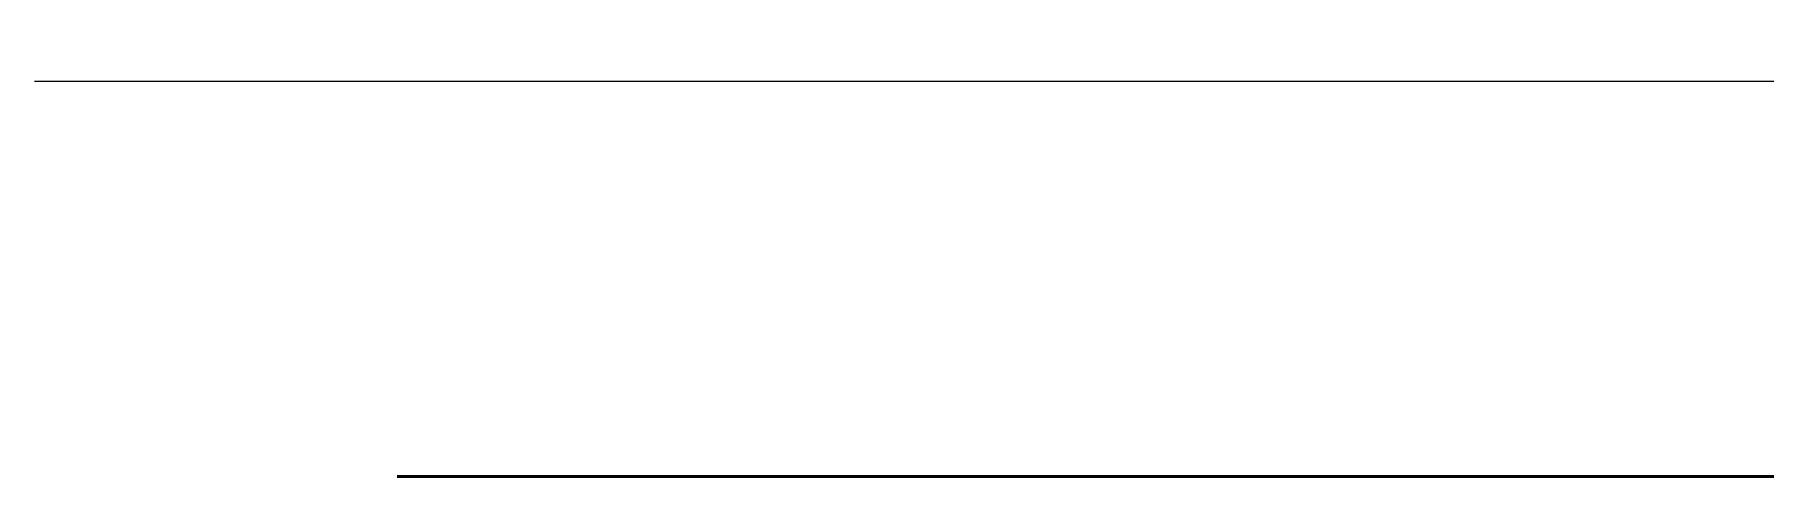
# Model space of a CAD drawing. Header units: millimetres. Extents: x 6321 to 120763, y -355 to 15211.
# Drawn here: x 64682 to 68741, y 5021 to 6056 of the extents above; entities that cross this region are included whole.
import ezdxf

# ---------------------------------------------------------------- set-up
doc = ezdxf.new("R2010")
doc.units = ezdxf.units.MM
doc.layers.add('_ACM-A-ANNO-DIMS', color=2, linetype='Continuous', lineweight=13)
doc.layers.add('_ACM-A-ELVE-THIK', color=5, linetype='Continuous', lineweight=50)

# ---------------------------------------------------------------- blocks, each defined once
blk = doc.blocks.new('*U94')
for p, q in [((-0.6500000000000693, 4.618527782440651e-14), (-59.96005556703824, 4.618527782440651e-14)), ((0.6499999999998685, 4.6074255521944e-14), (59.96005556703767, 4.884981308350689e-14))]:
    blk.add_line(p, q)
blk.add_lwpolyline([(-0.6500000000000689, 4.618527782440651e-14), (-0.3249999999999994, 1.100000000000001), (0.3250000000000006, -1.099999999999999), (0.6499999999998685, 4.6074255521944e-14)])

msp = doc.modelspace()

# ---------------------------------------------------------------- linework, layer by layer
msp.add_xline((51096.58478354028, 3738.827263284431), (1, 0))
at = {"layer": '_ACM-A-ELVE-THIK'}
msp.add_lwpolyline([(65532.29263668785, 5020.726340613881), (68972.29263668785, 5020.726340613866)], dxfattribs=at)

# ---------------------------------------------------------------- block references
at = {"layer": '_ACM-A-ANNO-DIMS', "linetype": 'Continuous', "ltscale": 2, "xscale": 100, "yscale": 100, "zscale": 100}
msp.add_blockref('*U94', (70678.29819339166, 5945.726340614263), dxfattribs=at)

doc.saveas('drawing.dxf')
